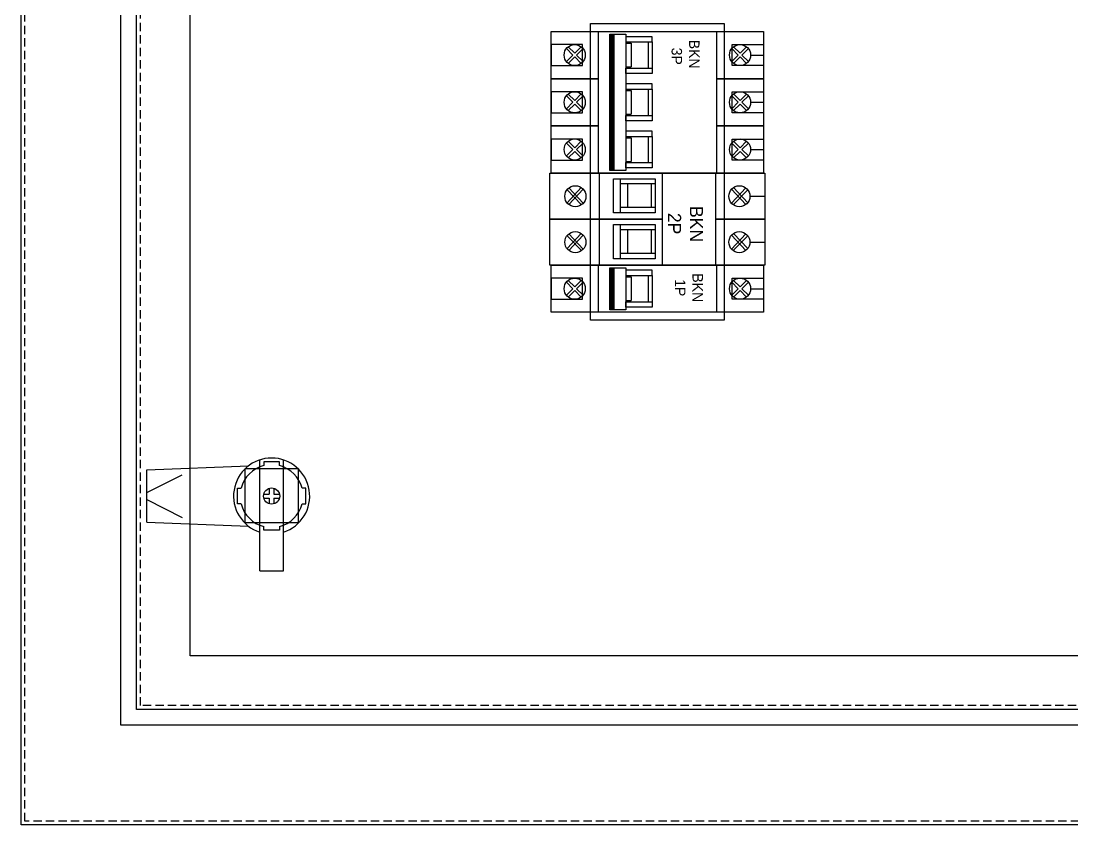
# Model space of a CAD drawing. Header units: millimetres. Extents: x 0 to 3953, y 0 to 2795.
# Drawn here: x 1189 to 1589.5, y 1320.5 to 1627 of the extents above; entities that cross this region are included whole.
import ezdxf

# ---------------------------------------------------------------- set-up
doc = ezdxf.new("R2010")
doc.units = ezdxf.units.MM
doc.linetypes.add('HIDDEN2', pattern=[4.7625, 3.175, -1.5875])
doc.layers.add('HEATER', color=1, linetype='Continuous')

# ---------------------------------------------------------------- blocks, each defined once
blk = doc.blocks.new('SDGFGHGHG')
at = {"layer": 'HEATER'}
for p, q in [((860892.94, 570780.52), (860931.57, 570781.99)), ((860935.94, 570742.02), (860935.94, 570784.31)), ((860944.94, 570742.02), (860944.94, 570784.31)), ((860892.94, 570760.52), (860892.94, 570780.52)), ((860892.94, 570771.9), (860906.33, 570778.66)), ((860939.54, 570773.47), (860939.54, 570771.28)), ((860941.34, 570773.47), (860941.34, 570771.28)), ((860892.94, 570769.15), (860906.33, 570762.38)), ((860937.46, 570771.28), (860939.54, 570771.28)), ((860937.46, 570769.77), (860939.54, 570769.77)), ((860939.54, 570769.77), (860939.54, 570767.58)), ((860941.34, 570771.28), (860943.43, 570771.28)), ((860941.34, 570769.77), (860941.34, 570767.58)), ((860941.34, 570769.77), (860943.43, 570769.77)), ((860892.94, 570760.52), (860931.57, 570759.05)), ((860935.94, 570742.02), (860944.94, 570742.02))]:
    blk.add_line(p, q, dxfattribs=at)
blk.add_circle((860940.44, 570770.52), 3.08, dxfattribs=at)
blk.add_arc((860940.44, 570770.52), 14.5, 288.08, 251.92, dxfattribs=at)
blk = doc.blocks.new('SĐFHGGH')
at = {"layer": 'HEATER'}
for points in [[(860943.44, 570717.03), (860943.44, 570718.41), (860937.44, 570718.41), (860937.44, 570717.03)], [(860928.83, 570702.41), (860927.44, 570702.41), (860927.44, 570708.41), (860928.83, 570708.41)], [(860952.06, 570702.41), (860953.44, 570702.41), (860953.44, 570708.41), (860952.06, 570708.41)], [(860943.44, 570693.79), (860943.44, 570692.41), (860937.44, 570692.41), (860937.44, 570693.79)]]:
    blk.add_lwpolyline(points, dxfattribs=at)
for start, end in [(104.4775, 165.5225), (14.4775, 75.5225), (194.4775, 255.5225), (284.4775, 345.5225)]:
    blk.add_arc((860940.44, 570705.41), 12, start, end, dxfattribs=at)
blk = doc.blocks.new('MS722')
for name, p in [('SDGFGHGHG', (-860940.44, -570770.52)), ('SĐFHGGH', (-860940.44, -570705.41))]:
    blk.add_blockref(name, p)
blk = doc.blocks.new('BKN 3P')
at = {"color": 7}
for p, q in [((9, -4.98), (9, 0)), ((27, -4.98), (27, 0)), ((45, -4.98), (45, 0)), ((8.29, -8.99), (5.83, -6.53)), ((9, -8.28), (6.54, -5.82)), ((9, -8.28), (11.46, -5.82)), ((9.71, -8.99), (12.17, -6.53)), ((26.29, -8.99), (23.83, -6.53)), ((27, -8.28), (24.54, -5.82)), ((27, -8.28), (29.46, -5.82)), ((27.71, -8.99), (30.17, -6.53)), ((44.29, -8.99), (41.83, -6.53)), ((45, -8.28), (42.54, -5.82)), ((45, -8.28), (47.46, -5.82)), ((45.71, -8.99), (48.17, -6.53)), ((5.82, -11.46), (8.29, -8.99)), ((6.53, -12.17), (9, -9.7)), ((11.47, -12.17), (9, -9.7)), ((12.18, -11.46), (9.71, -8.99)), ((23.82, -11.46), (26.29, -8.99)), ((24.53, -12.17), (27, -9.7)), ((29.47, -12.17), (27, -9.7)), ((30.18, -11.46), (27.71, -8.99)), ((41.82, -11.46), (44.29, -8.99)), ((42.53, -12.17), (45, -9.7)), ((47.47, -12.17), (45, -9.7)), ((48.18, -11.46), (45.71, -8.99)), ((0, -18), (18, -18)), ((18, -18), (36, -18)), ((36, -18), (54, -18)), ((4, -42.5), (14, -42.5)), ((4, -44), (14, -44)), ((22, -42.5), (32, -42.5)), ((22, -44), (32, -44)), ((40, -42.5), (50, -42.5)), ((40, -44), (50, -44)), ((4.5, -52.48), (4.5, -50.48)), ((4.5, -50.48), (13.5, -50.48)), ((13.5, -52.48), (13.5, -50.48)), ((22.5, -52.48), (22.5, -50.48)), ((22.5, -50.48), (31.5, -50.48)), ((31.5, -52.48), (31.5, -50.48)), ((40.5, -52.48), (40.5, -50.48)), ((40.5, -50.48), (49.5, -50.48)), ((49.5, -52.48), (49.5, -50.48)), ((1, -57.12), (53, -57.12)), ((1, -57.62), (53, -57.62)), ((1, -58.12), (53, -58.12)), ((1, -58.62), (53, -58.62)), ((0, -63), (18, -63)), ((18, -63), (36, -63)), ((36, -63), (54, -63)), ((5.82, -69.54), (8.29, -72.01)), ((8.29, -72.01), (5.83, -74.47)), ((6.53, -68.83), (9, -71.3)), ((11.47, -68.83), (9, -71.3)), ((12.18, -69.54), (9.71, -72.01)), ((9.71, -72.01), (12.17, -74.47)), ((23.82, -69.54), (26.29, -72.01)), ((26.29, -72.01), (23.83, -74.47)), ((24.53, -68.83), (27, -71.3)), ((29.47, -68.83), (27, -71.3)), ((30.18, -69.54), (27.71, -72.01)), ((27.71, -72.01), (30.17, -74.47)), ((41.82, -69.54), (44.29, -72.01)), ((44.29, -72.01), (41.83, -74.47)), ((42.53, -68.83), (45, -71.3)), ((47.47, -68.83), (45, -71.3)), ((48.18, -69.54), (45.71, -72.01)), ((45.71, -72.01), (48.17, -74.47)), ((9, -72.72), (6.54, -75.18)), ((9, -72.72), (11.46, -75.18)), ((27, -72.72), (24.54, -75.18)), ((27, -72.72), (29.46, -75.18)), ((45, -72.72), (42.54, -75.18)), ((45, -72.72), (47.46, -75.18))]:
    blk.add_line(p, q, dxfattribs=at)
for points in [[(18, -63), (18, -81), (0, -81), (0, 0), (18, 0), (18, -18)], [(18, -18), (18, 0), (36, 0), (36, -18)], [(36, -18), (36, 0), (54, 0), (54, -81), (36, -81), (36, -63)], [(36, -63), (36, -81), (18, -81), (18, -63)]]:
    blk.add_lwpolyline(points, dxfattribs=at)
at = {"color": 1}
for points in [[(5, 0), (13, 0), (13, -12), (5, -12)], [(23, 0), (31, 0), (31, -12), (23, -12)], [(41, 0), (49, 0), (49, -12), (41, -12)], [(5, -81), (13, -81), (13, -69), (5, -69)], [(23, -81), (31, -81), (31, -69), (23, -69)], [(41, -81), (49, -81), (49, -69), (41, -69)]]:
    blk.add_lwpolyline(points, close=True, dxfattribs=at)
at = {"color": 7}
for points in [[(4, -42.5), (2, -42.5), (2, -52.48), (4, -52.48)], [(14, -42.5), (16, -42.5), (16, -52.48), (14, -52.48)], [(22, -42.5), (20, -42.5), (20, -52.48), (22, -52.48)], [(32, -42.5), (34, -42.5), (34, -52.48), (32, -52.48)], [(40, -42.5), (38, -42.5), (38, -52.48), (40, -52.48)], [(50, -42.5), (52, -42.5), (52, -52.48), (50, -52.48)], [(1, -52.48), (53, -52.48), (53, -58.62), (1, -58.62)]]:
    blk.add_lwpolyline(points, close=True, dxfattribs=at)
for centre in [(9, -9), (27, -9), (45, -9), (9, -72), (27, -72), (45, -72)]:
    blk.add_circle(centre, 4.02, dxfattribs=at)
at = {"insert": (8.64, -29.79), "char_height": 4, "attachment_point": 5}
blk.add_mtext_dynamic_manual_height_columns('{\\C1;BKN\\P\\pi1.598;3P}', width=17.2714, gutter_width=1, heights=[0], dxfattribs=at)
blk = doc.blocks.new('BKN 2P')
at = {"color": 7}
for p, q in [((8.81, -5.73), (8.81, 0)), ((26.33, -5.73), (26.33, 0)), ((5.49, -12), (11.27, -6.57)), ((5.64, -7.27), (11.44, -12.78)), ((6.14, -12.75), (11.95, -7.24)), ((6.33, -6.58), (12.03, -12.15)), ((23.01, -12), (28.79, -6.57)), ((23.16, -7.27), (28.96, -12.78)), ((23.66, -12.75), (29.47, -7.24)), ((23.86, -6.58), (29.55, -12.15)), ((0, -18.81), (17.52, -18.81)), ((17.52, -18.81), (35.04, -18.81)), ((4.14, -41.89), (4.14, -55.23)), ((4.14, -43.33), (13.15, -43.33)), ((13.15, -41.89), (13.15, -55.23)), ((21.66, -41.89), (21.66, -55.23)), ((21.66, -43.33), (30.67, -43.33)), ((30.67, -41.89), (30.67, -55.23)), ((2.12, -55.23), (15.17, -55.23)), ((4.14, -52.38), (13.15, -52.38)), ((19.64, -55.23), (32.69, -55.23)), ((21.66, -52.38), (30.67, -52.38)), ((0, -63.19), (17.52, -63.19)), ((17.52, -63.19), (35.04, -63.19)), ((5.49, -69.99), (11.27, -75.42)), ((5.64, -74.72), (11.44, -69.22)), ((6.14, -69.25), (11.95, -74.76)), ((6.33, -75.42), (12.03, -69.85)), ((23.01, -69.99), (28.79, -75.42)), ((23.16, -74.72), (28.96, -69.22)), ((23.66, -69.25), (29.47, -74.76)), ((23.86, -75.42), (29.55, -69.85))]:
    blk.add_line(p, q, dxfattribs=at)
blk.add_line((0, -39.16), (35.04, -39.16))
for points in [[(17.52, -39.16), (17.52, -81.99), (0, -81.99), (0, 0), (17.52, 0), (17.52, -18.81)], [(17.52, -18.81), (17.52, 0), (35.04, 0), (35.04, -81.99), (17.52, -81.99), (17.52, -39.16)]]:
    blk.add_lwpolyline(points, dxfattribs=at)
for points in [[(2.12, -41.89), (15.17, -41.89), (15.17, -57.72), (2.12, -57.72)], [(19.64, -41.89), (32.69, -41.89), (32.69, -57.72), (19.64, -57.72)]]:
    blk.add_lwpolyline(points, close=True, dxfattribs=at)
for centre in [(8.81, -9.74), (26.33, -9.74), (8.81, -72.25), (26.33, -72.25)]:
    blk.add_circle(centre, 4.02, dxfattribs=at)
at = {"insert": (10.54, -23.61), "char_height": 5, "attachment_point": 1}
blk.add_mtext_dynamic_manual_height_columns('\\pi1.99689;{\\C1;BKN\\P\\pi4.61796;2P}', width=17.2714, gutter_width=1, heights=[0], dxfattribs=at)
blk = doc.blocks.new('BKN 1P')
at = {"color": 7}
for p, q in [((9, -4.98), (9, 0)), ((8.29, -8.99), (5.83, -6.53)), ((9, -8.28), (6.54, -5.82)), ((9, -8.28), (11.46, -5.82)), ((9.71, -8.99), (12.17, -6.53)), ((5.82, -11.46), (8.29, -8.99)), ((6.53, -12.17), (9, -9.7)), ((11.47, -12.17), (9, -9.7)), ((12.18, -11.46), (9.71, -8.99)), ((0, -18), (18, -18)), ((4, -42.5), (14, -42.5)), ((4, -44), (14, -44)), ((4.5, -52.48), (4.5, -50.48)), ((4.5, -50.48), (13.5, -50.48)), ((13.5, -52.48), (13.5, -50.48)), ((1, -57.12), (17, -57.12)), ((1, -57.62), (17, -57.62)), ((1, -58.12), (17, -58.12)), ((1, -58.62), (17, -58.62)), ((0, -63), (18, -63)), ((5.82, -69.54), (8.29, -72.01)), ((8.29, -72.01), (5.83, -74.47)), ((6.53, -68.83), (9, -71.3)), ((11.47, -68.83), (9, -71.3)), ((12.18, -69.54), (9.71, -72.01)), ((9.71, -72.01), (12.17, -74.47)), ((9, -72.72), (6.54, -75.18)), ((9, -72.72), (11.46, -75.18))]:
    blk.add_line(p, q, dxfattribs=at)
for points in [[(0, 0), (18, 0), (18, -81), (0, -81)], [(4, -42.5), (2, -42.5), (2, -52.48), (4, -52.48)], [(14, -42.5), (16, -42.5), (16, -52.48), (14, -52.48)], [(1, -52.48), (17, -52.48), (17, -58.62), (1, -58.62)]]:
    blk.add_lwpolyline(points, close=True, dxfattribs=at)
at = {"color": 1}
for points in [[(5, 0), (13, 0), (13, -12), (5, -12)], [(5, -81), (13, -81), (13, -69), (5, -69)]]:
    blk.add_lwpolyline(points, close=True, dxfattribs=at)
at = {"color": 7}
for centre in [(9, -9), (9, -72)]:
    blk.add_circle(centre, 4.02, dxfattribs=at)
at = {"insert": (8.64, -28.45), "char_height": 4, "attachment_point": 5}
blk.add_mtext_dynamic_manual_height_columns('{\\C1;BKN\\P1P}', width=17.2714, gutter_width=1, heights=[0], dxfattribs=at)

msp = doc.modelspace()

# ---------------------------------------------------------------- linework, layer by layer
for points in [[(1189.03, 2520.54), (1989.03, 2520.54), (1989.03, 1320.54), (1189.03, 1320.54)], [(1227.03, 2482.54), (1951.03, 2482.54), (1951.03, 1358.54), (1227.03, 1358.54)]]:
    msp.add_lwpolyline(points, close=True)
at = {"linetype": 'HIDDEN2'}
msp.add_lwpolyline([(1190.53, 2519.04), (1987.53, 2519.04), (1987.53, 1322.04), (1190.53, 1322.04)], close=True, dxfattribs=at)
at = {"color": 6}
msp.add_lwpolyline([(1233.03, 2476.54), (1945.03, 2476.54), (1945.03, 1364.54), (1233.03, 1364.54)], close=True, dxfattribs=at)
at = {"color": 6, "linetype": 'HIDDEN2'}
msp.add_lwpolyline([(1234.53, 2475.04), (1943.53, 2475.04), (1943.53, 1366.04), (1234.53, 1366.04)], close=True, dxfattribs=at)
at = {"color": 3}
msp.add_lwpolyline([(1253.53, 2456.04), (1924.53, 2456.04), (1924.53, 1385.04), (1253.53, 1385.04)], close=True, dxfattribs=at)
at = {"color": 2, "ltscale": 3}
msp.add_lwpolyline([(1406.03, 1626.04), (1457.03, 1626.04), (1457.03, 1512.99), (1406.03, 1512.99)], close=True, dxfattribs=at)
at = {"color": 2}
msp.add_lwpolyline([(1274.28, 1435.79), (1294.78, 1435.79), (1294.78, 1456.29), (1274.28, 1456.29)], close=True, dxfattribs=at)

# ---------------------------------------------------------------- block references
at = {"color": 7, "rotation": 270}
for name, p in [('BKN 3P', (1472.03, 1623.04)), ('BKN 2P', (1472.53, 1569.04)), ('BKN 1P', (1472.03, 1533.99))]:
    msp.add_blockref(name, p, dxfattribs=at)
msp.add_blockref('MS722', (1284.53, 1445.93))

doc.saveas('drawing.dxf')
